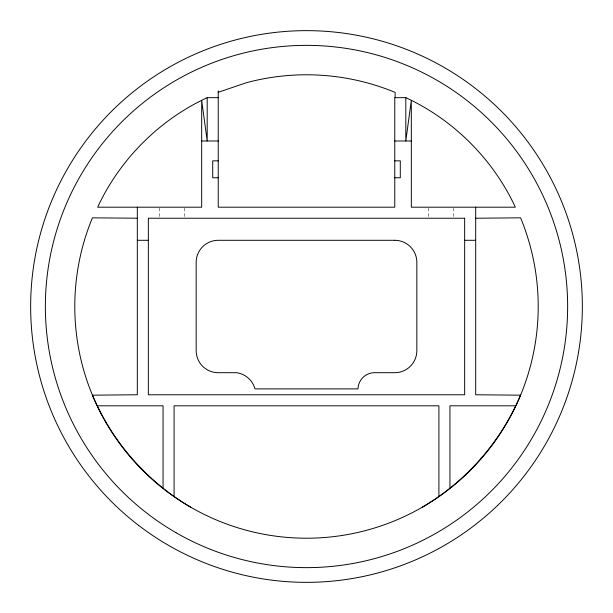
<?xml version="1.0" encoding="UTF-8"?>
<svg xmlns="http://www.w3.org/2000/svg" width="613" height="613" viewBox="0 0 613 613"><rect width="100%" height="100%" fill="white"/><g stroke="black" fill="none" stroke-linecap="round" stroke-linejoin="round"><path stroke-width="0.46" stroke-dasharray="3.06 2.3" d="M453.62 208.114L453.62 218.228M428.61 208.114L428.61 217.309M184.39 208.114L184.39 218.228M159.38 208.114L159.38 218.228"/><path stroke-width="0.92" d="M395.132 97.666L395.17 92.425A231.714 231.714 0 0 0 246.526 82.678L218.228 92.287M422.357 507.173C466.049 481.55 500.882 441.835 520.575 395.17L475.688 394.772L475.688 207.194M207.194 97.666C159.403 119.78 119.78 159.403 97.666 207.194L201.677 207.194L201.677 100.386L207.194 140.99L207.194 97.666L218.228 97.666M475.688 218.228L520.575 217.83A231.714 231.714 0 0 1 306.5 538.214A231.714 231.714 0 0 1 92.425 217.83L137.312 218.228M405.806 97.666L405.806 140.99L411.323 100.386L411.323 207.194L515.334 207.194C493.22 159.403 453.597 119.78 405.806 97.666L394.772 97.666L394.772 207.194L218.228 207.194L218.228 90.969M201.677 140.99L218.228 140.99M394.772 140.99L411.323 140.99M218.228 160.851L212.711 160.851L212.711 177.77L218.228 177.77M394.772 160.851L400.289 160.851L400.289 177.77L394.772 177.77M137.312 240.296L148.346 240.296M464.654 240.296L475.688 240.296M97.666 405.806L163.058 405.806L163.058 488.239M515.334 405.806L449.942 405.806L449.942 488.239M190.643 507.173C146.951 481.55 112.118 441.835 92.425 395.17L137.312 394.772L137.312 207.194M438.908 496.109L438.908 405.806L174.092 405.806L174.092 496.109M464.654 218.228L148.346 218.228L148.346 394.772L464.654 394.772L464.654 218.228M394.772 240.296L218.228 240.296A22.068 22.068 0 0 0 196.16 262.364L196.16 350.636A22.068 22.068 0 0 0 218.228 372.704L236.58 372.704A22.275 22.275 0 0 1 255.008 388.887L357.992 388.887A16.651 16.651 0 0 1 375.823 372.704L394.772 372.704A22.068 22.068 0 0 0 416.84 350.636L416.84 262.364A22.068 22.068 0 0 0 394.772 240.296M138.576 525.349A275.85 275.85 0 0 0 579.99 342.506A275.85 275.85 0 0 0 200.934 51.645A275.85 275.85 0 0 0 138.576 525.349M175.931 532.651A261.138 261.138 0 0 0 567.638 306.5A261.138 261.138 0 0 0 175.931 80.349A261.138 261.138 0 0 0 175.931 532.651"/></g></svg>
